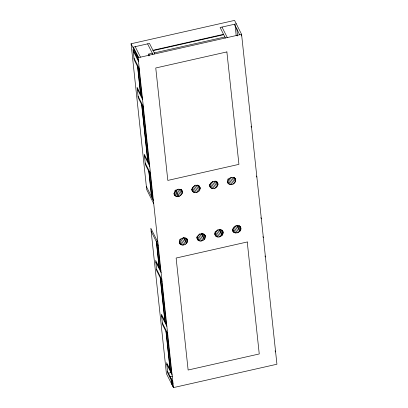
<?xml version="1.0" encoding="UTF-8"?>
<svg xmlns="http://www.w3.org/2000/svg" width="408" height="408" viewBox="0 0 408 408"><rect width="100%" height="100%" fill="white"/><g stroke="black" fill="none" stroke-linecap="round" stroke-linejoin="round"><path stroke-width="0.61" d="M173.951 193.989C176.108 200.246 185.921 194.06 181.178 189.246M200.048 187.461C197.997 182.509 189.353 187.246 192.658 191.587C195.794 194.8 202.271 190.266 199.486 186.349M187.456 239.879C185.4 234.926 176.761 239.664 180.066 243.999C183.498 247.411 190.072 242.138 186.614 238.206M217.831 183.447C215.776 178.495 207.136 183.233 210.436 187.568C213.869 190.98 220.447 185.706 216.99 181.774M205.239 235.865C203.184 230.913 194.54 235.651 197.844 239.986C201.277 243.398 207.851 238.124 204.398 234.192M235.61 179.433C233.554 174.481 224.915 179.219 228.22 183.554C231.356 186.767 237.833 182.233 235.049 178.316M223.018 231.851C220.963 226.899 212.323 231.637 215.623 235.972C219.055 239.384 225.634 234.11 222.176 230.178M232.229 229.791C233.58 236.365 244.234 231.367 239.955 226.165M153.709 203.546L146.696 189.603L131.07 43.768L234.564 20.4L241.577 34.338L276.93 364.232L173.436 387.6L166.423 373.662L150.843 228.266L157.855 242.209M236.293 23.837L220.106 27.494L225.389 37.995M136.787 53.912L136.236 54.04L136.456 56.11M152.939 50.266L223.543 34.323M136.971 54.284L136.42 54.412L136.644 56.483M153.127 50.638L223.732 34.695M148.951 55.932L148.747 54.04L152.459 53.198M138.118 56.559L137.567 56.687L137.787 58.762M154.27 52.913L224.874 36.975M131.07 43.768L138.083 57.707L241.577 34.338M168.285 373.238L171.38 372.54M172.528 376.11L170.049 376.671L172.829 382.199M182.019 190.919C179.484 187.124 172.477 190.929 174.512 195.106M240.796 227.837C238.955 223.502 231.576 226.552 232.79 230.908M241.194 34.864L241.75 35.97M234.401 24.266L239.685 34.767M222.003 27.066L227.281 37.567M251.017 126.2L251.532 127.219M256.357 176.047L256.872 177.067M260.788 217.724L261.35 218.841M234.554 177.822L235.676 180.05M234.059 177.322L235.742 180.667M233.131 177.48L235.375 181.937M262.859 236.706L263.374 237.726M231.749 177.516L234.554 183.095M230.296 177.857L233.376 183.993M228.903 178.393L231.989 184.523M227.746 179.051L230.551 184.63M227.557 180.948L229.24 184.294M264.925 255.964L265.44 256.984M227.378 181.881L228.22 183.554M154.785 53.938L149.501 43.437L133.35 47.083L138.633 57.584M239.46 225.665L240.863 228.454M239.246 225.726L240.929 229.072M147.609 43.865L152.888 54.366M216.776 181.835L217.898 184.064M216.281 181.336L217.964 184.681M238.037 225.323L240.562 230.341M215.072 180.933L217.597 185.951M237.186 225.568L239.991 231.142M236.655 225.364L239.741 231.494M213.971 181.529L216.776 187.109M235.202 225.701L238.568 232.392M148.747 54.04L149.308 55.151M212.231 181.315L215.597 188.006M234.09 226.792L237.175 232.927M211.12 182.407L214.205 188.537M233.213 228.011L235.737 233.034M210.248 183.626L212.772 188.644M232.749 229.347L234.427 232.693M232.433 229.123L234.115 232.468M209.498 184.406L211.461 188.307M232.285 229.73L233.407 231.958M209.595 185.895L210.436 187.568M135.211 46.66L140.49 57.166M138.302 59.782L133.018 49.281L134.145 59.762L139.424 70.263M133.197 50.908L138.475 61.409M221.962 230.234L223.084 232.468M221.468 229.74L223.151 233.085M198.711 185.293L200.114 188.078M198.497 185.349L200.18 188.695M220.259 229.337L222.783 234.355M133.957 58.023L139.24 68.524M197.294 184.951L199.813 189.97M219.407 229.582L222.212 235.156M218.877 229.378L221.962 235.508M195.911 184.987L198.992 191.123M217.418 229.714L220.784 236.411M194.453 185.329L197.819 192.02M216.311 230.806L219.392 236.941M193.341 186.42L196.427 192.556M215.154 231.469L217.959 237.048M275.058 350.834L275.614 351.936M192.464 187.639L194.988 192.658M214.684 232.805L216.648 236.711M214.934 233.697L216.337 236.487M192 188.975L193.683 192.321M214.781 234.299L215.623 235.972M191.536 189.353L192.658 191.587M142.377 97.818L137.098 87.312L138.21 97.685L143.489 108.186M137.272 88.944L142.555 99.445M138.031 96.053L143.315 106.554M204.184 234.253L205.306 236.482M203.689 233.753L205.367 237.099M180.994 189.292L182.396 192.081M202.48 233.351L205.005 238.369M180.316 189.45L182.279 193.351M201.629 233.595L204.434 239.175M178.872 189.006L181.677 194.585M201.098 233.391L204.184 239.527M177.577 189.49L180.662 195.626M199.639 233.733L203.006 240.424M175.991 189.659L179.357 196.35M198.528 234.824L201.613 240.955M175.557 190.378L178.643 196.513M174.838 190.541L177.924 196.676M197.656 236.043L200.175 241.062M196.906 236.819L198.869 240.725M174.287 192.097L176.526 196.559M196.875 237.155L198.558 240.501M196.722 237.757L197.844 239.986M173.941 193.224L175.343 196.013M149.552 164.771L144.274 154.27L145.386 164.638L150.664 175.139M186.4 238.267L187.522 240.496M186.186 238.328L187.588 241.113M144.447 155.897L149.731 166.403M184.977 237.925L187.221 242.383M183.845 237.609L186.65 243.188M183.314 237.405L186.4 243.54M145.207 163.011L150.491 173.512M182.141 238.303L185.222 244.438M180.749 238.838L183.835 244.968M179.591 239.501L182.396 245.075M179.403 241.393L181.086 244.739M179.372 241.725L180.775 244.514M179.224 242.326L180.066 243.999M146.385 186.538L153.377 200.435M151.174 231.377L158.187 245.32M160.93 270.948L155.652 260.442L156.764 270.815L162.042 281.316M155.825 262.074L161.109 272.575M156.585 269.183L161.869 279.684M166.694 324.717L161.415 314.216L162.527 324.584L167.805 335.09M161.588 315.848L166.872 326.349M162.348 322.957L167.632 333.458M171.885 373.162L166.607 362.661L167.719 373.029L172.997 383.53M166.78 364.288L172.064 374.794M167.54 371.402L172.824 381.903M236.737 27.943L237.599 35.986M235.039 24.822L236.191 35.557M138.083 57.707L173.436 387.6M138.914 69.243L141.867 96.793M142.973 107.161L149.042 163.751M150.149 174.119L152.862 199.415M157.672 244.295L160.421 269.923M161.532 280.296L166.184 323.697M167.29 334.065L171.375 372.142M172.482 382.51L172.921 386.58M137.766 66.963L140.719 94.518M141.831 104.887L147.895 161.471M149.007 171.845L151.715 197.135M156.529 242.02L159.273 267.648M160.385 278.016L165.036 321.422M166.148 331.791L170.228 369.862M171.34 380.231L171.773 384.3M137.567 66.478L140.531 94.146M141.642 104.514L147.706 161.099M148.818 171.472L151.531 196.763M156.341 241.648L159.084 267.276M160.196 277.644L164.847 321.05M165.959 331.418L170.039 369.49M171.151 379.863L171.589 383.928M226.884 51.918L155.759 67.978L167.81 180.412L238.93 164.353L226.884 51.918M247.248 241.975L176.129 258.034L188.129 370.02L259.253 353.96L247.248 241.975"/></g></svg>
